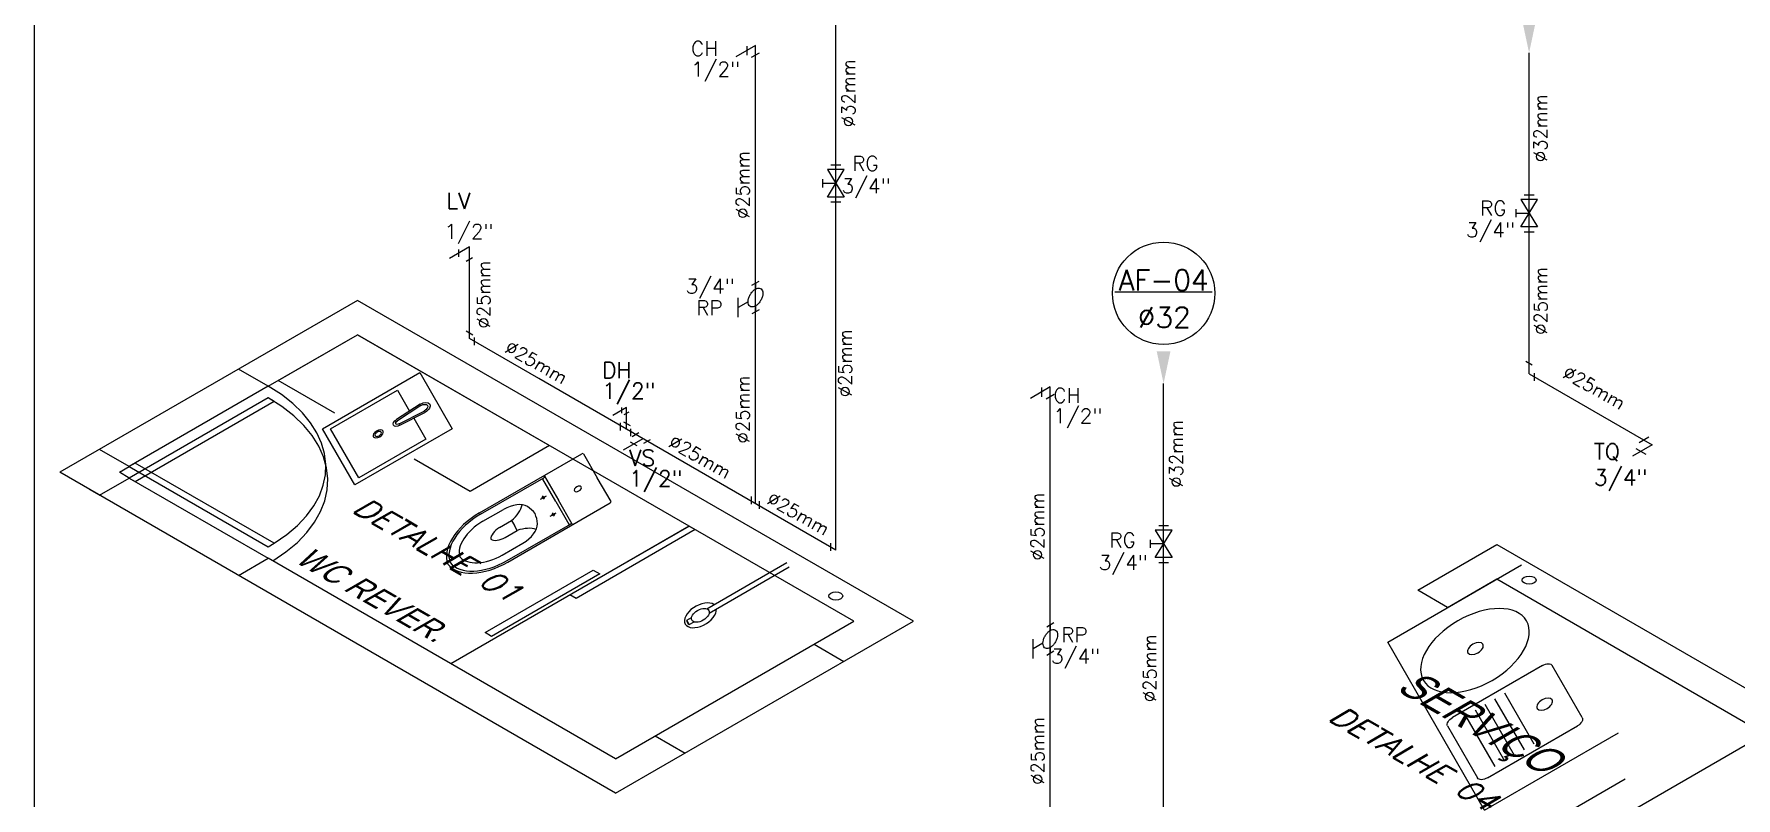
# Model space of a CAD drawing. Header units: millimetres. Extents: x -336 to -33, y -135 to 770.
# Drawn here: x -197.3 to -167.6, y 656.75 to 670.08 of the extents above; entities that cross this region are included whole.
import ezdxf
from ezdxf.enums import TextEntityAlignment as Align

# ---------------------------------------------------------------- set-up
doc = ezdxf.new("R2010")
doc.units = ezdxf.units.MM
doc.header["$LTSCALE"] = 50
doc.header["$MEASUREMENT"] = 0
doc.linetypes.add('CONTINU', pattern=[0])
doc.linetypes.add('HIDDEN2', pattern=[0.1875, 0.125, -0.0625])
doc.layers.get('0').update_dxf_attribs({"linetype": 'CONTINUOUS'})
for name, color, linetype in [('-HIDRO', 8, 'CONTINUOUS'), ('A-PEN-B', 5, 'CONTINUOUS'), ('A-PEN-R', 1, 'CONTINUOUS'), ('A-PEN-Y', 2, 'CONTINUOUS'), ('AF', 5, 'CONTINUOUS'), ('CONEXAO_AG_FRIA', 2, 'CONTINUOUS'), ('CONEXOES', 3, 'CONTINUOUS'), ('CONEXÃO_HIDRÁULICA', 2, 'CONTINUOUS'), ('COTAS01', 7, 'CONTINUOUS'), ('Diametro', 2, 'CONTINUOUS'), ('E-txt-g', 3, 'CONTINUOUS'), ('ESPECIFICAÇÃO02', 7, 'CONTINUOUS'), ('MOB', 251, 'CONTINUOUS'), ('Prumadas_L', 1, 'CONTINUOUS'), ('Prumadas_Q', 3, 'CONTINUOUS'), ('Prumadas_T', 2, 'CONTINUOUS')]:
    doc.layers.add(name, color=color, linetype=linetype)
doc.layers.add('E-Lay-9', color=9, linetype='CONTINUOUS', lineweight=9)
doc.layers.add('E-Txt-W', color=7, linetype='CONTINUOUS', lineweight=20)
doc.styles.add('F2', font='swissc.ttf')
doc.styles.add('REG60', font='romans.shx', dxfattribs={"width": 0.8, "height": 0.15})
doc.styles.add('REG80', font='romans.shx', dxfattribs={"width": 0.8, "height": 0.2})
doc.styles.add('ROMANS', font='romans', dxfattribs={"height": 0.1})

# ---------------------------------------------------------------- blocks, each defined once
blk = doc.blocks.new('TXT-AMB75')
at = {"layer": 'E-txt-g', "style": 'REG80', "width": 0.8, "flags": 8}
blk.add_attdef('TXT', text='', height=0.2, dxfattribs=at).set_placement((0.0055, 0.2964), align=Align.CENTER)
at = {"layer": 'E-Txt-W', "style": 'REG60', "width": 0.8, "flags": 8}
blk.add_attdef('TXT', text='', height=0.15, dxfattribs=at).set_placement((0.0055, 0.0271), align=Align.CENTER)
blk = doc.blocks.new('vaso-s')
at = {"color": 8}
for start, end in [(0, 180), (180, 0)]:
    blk.add_arc((0.08, 0), 0.0143, start, end, dxfattribs=at)
at = {"layer": 'E-Lay-9', "color": 8}
for p, q in [((0, 0.17), (0, 0)), ((0.4256, 0.175), (0.005, 0.175)), ((0.16, 0.17), (0.16, 0.17)), ((0.16, 0.17), (0.16, 0)), ((0.4256, 0.165), (0.165, 0.165)), ((0.17, 0), (0.17, 0.16)), ((0.2013, 0.0479), (0.2013, 0.0722)), ((0.4306, 0.12), (0.3459, 0.12)), ((0.2134, 0.06), (0.1891, 0.06)), ((0.3406, 0.035), (0.3406, 0)), ((0.3906, 0.035), (0.3406, 0.035)), ((0, -0.17), (0, 0)), ((0.16, -0.17), (0.16, 0)), ((0.17, 0), (0.17, -0.1601)), ((0.2134, -0.06), (0.1891, -0.06)), ((0.2013, -0.0479), (0.2013, -0.0722)), ((0.3406, -0.035), (0.3406, 0)), ((0.3906, -0.035), (0.3406, -0.035)), ((0.4306, -0.12), (0.3459, -0.12)), ((0.4256, -0.175), (0.005, -0.175)), ((0.16, -0.17), (0.16, -0.17)), ((0.4256, -0.165), (0.165, -0.165))]:
    blk.add_line(p, q, dxfattribs=at)
for centre in [(0.2013, 0.06), (0.2013, -0.06)]:
    blk.add_circle(centre, 0.005, dxfattribs=at)
for centre, radius, start, end in [((0.005, 0.17), 0.005, 90, 180), ((0.155, 0.17), 0.005, 0, 90), ((0.165, 0.17), 0.00495, 180, 270), ((0.165, 0.16), 0.00495, 0, 90), ((0.4256, -0.015), 0.19, 4.52806, 90), ((0.4256, -0.015), 0.18, 4.78019, 90), ((0.518, -0.015), 0.2624, 163.03545, 176.7233), ((0.3459, 0.0375), 0.0825, 90, 163.03545), ((0.3754, 0.1358), 0.1066, 206.93947, 250.96472), ((0.4306, -0.015), 0.135, 6.37937, 90), ((0.3906, -0.015), 0.05, 17.4576, 90), ((0.518, 0.015), 0.2624, 183.2767, 196.96455), ((0.3754, -0.1358), 0.1066, 109.03528, 153.06053), ((0.3906, 0.015), 0.05, 270, 342.5424), ((0.4256, 0.015), 0.19, 270, 355.47194), ((0.4256, 0.015), 0.18, 270, 355.21981), ((0.4306, 0.015), 0.135, 270, 353.62063), ((0.3459, -0.0375), 0.0825, 196.96455, 270), ((0.005, -0.17), 0.005, 180, 270), ((0.155, -0.17), 0.005, 270, 0), ((0.165, -0.17), 0.00495, 90, 180), ((0.165, -0.1601), 0.00495, 270, 0)]:
    blk.add_arc(centre, radius, start, end, dxfattribs=at)
blk = doc.blocks.new('Chuveiro')
at = {"layer": 'E-Lay-9', "color": 8}
for p, q in [((-0.0311, 0.0156), (-0.3604, 0.0156)), ((0.0509, 0.0156), (0.0311, 0.0156)), ((0.0509, 0.0156), (0.0509, -0.0156)), ((-0.0311, -0.0156), (-0.3604, -0.0156)), ((0.0509, -0.0156), (0.0311, -0.0156))]:
    blk.add_line(p, q, dxfattribs=at)
blk.add_circle((0, 0), 0.0348, dxfattribs=at)
for centre, radius, start, end in [((0, 0), 0.0624, 194.4775, 165.5225), ((0.0093, 0), 0.0444, 339.42663, 20.57337)]:
    blk.add_arc(centre, radius, start, end, dxfattribs=at)
blk = doc.blocks.new('CUBA QUADRADA-flat-4-flat-1')
at = {"layer": 'MOB'}
blk.add_lwpolyline([(0, -0.2), (0.4, -0.2), (0.4, 0.2), (0, 0.2)], close=True, dxfattribs=at)
blk.add_lwpolyline([(0.1, -0.0255), (0.1, -0.175), (0.375, -0.175), (0.375, 0.175), (0.1, 0.175), (0.1, 0.0255)], dxfattribs=at)
for points in [[(0.155, -0.02), (0.055, -0.03, -1), (0.055, 0.03), (0.155, 0.02, -1)], [(0.155, -0.01), (0.055, -0.02, -1), (0.055, 0.02), (0.155, 0.01, -1)]]:
    blk.add_lwpolyline(points, format="xyb", close=True, dxfattribs=at)
for radius in [0.02, 0.0125]:
    blk.add_circle((0.2375, 0), radius, dxfattribs=at)
blk = doc.blocks.new('IsoBlk0')
at = {"layer": '-HIDRO', "linetype": 'Continuous'}
for p, q in [((-0.4555, 1.5361), (-1.5162, 0.4754)), ((1.5244, -0.4438), (-0.4555, 1.5361)), ((-0.7737, 1.0057), (-0.4555, 1.3239)), ((1.3123, -0.4438), (-0.4555, 1.3239)), ((-0.7737, 1.0057), (-0.8798, 1.1118)), ((-0.7737, 1.0057), (-1.2687, 0.5107)), ((-1.2687, 0.5107), (-1.3747, 0.6168)), ((-1.304, 0.4754), (-1.2687, 0.5107)), ((-1.304, 0.4754), (-1.2687, 0.5107)), ((0.4637, -1.5045), (-1.5162, 0.4754)), ((-1.3747, 0.334), (-1.2687, 0.44)), ((-1.2687, 0.44), (-1.304, 0.4754)), ((-1.2687, 0.44), (-0.7737, -0.0549)), ((-1.3747, 0.334), (-1.4101, 0.3693)), ((-0.8798, -0.161), (-0.7737, -0.0549)), ((-0.8798, -0.161), (-0.7737, -0.0549)), ((0.4637, -1.2924), (-0.7737, -0.0549)), ((0.4637, -1.2924), (1.3123, -0.4438)), ((0.4637, -1.5045), (1.5244, -0.4438))]:
    blk.add_line(p, q, dxfattribs=at)
at = {"layer": '-HIDRO'}
blk.add_line((0.7254, 0.1431), (-0.1232, -0.7055), dxfattribs=at)
at = {"layer": '-HIDRO', "linetype": 'HIDDEN2'}
for p, q in [((1.1708, -0.5853), (1.2769, -0.6913)), ((0.6052, -1.151), (0.7112, -1.257))]:
    blk.add_line(p, q, dxfattribs=at)
at = {"layer": '-HIDRO'}
blk.add_lwpolyline([(-0.537, 0.8397), (-0.7383, 1.0411), (-0.4555, 1.3239), (0.2284, 0.64), (-0.0545, 0.3572), (-0.2541, 0.5569)], dxfattribs=at)
for points in [[(-1.2687, 0.44), (-1.2475, 0.4188), (-0.7525, 0.9138), (-0.7737, 0.935)], [(-1.2687, 0.5107), (-0.7737, 0.0158), (-0.7525, 0.037), (-1.2475, 0.532)], [(0.7254, 0.1431), (0.7471, 0.1214), (0.3228, -0.3029), (0.3011, -0.2812)], [(0.3843, -0.1285), (0.4072, -0.1515), (0.0216, -0.5371), (-0.0014, -0.5141)]]:
    blk.add_lwpolyline(points, close=True, dxfattribs=at)
at = {"layer": '-HIDRO', "linetype": 'HIDDEN2'}
for centre, radius, start in [((-1.2691, 0.5103), 0.7007, 317.5089), ((-1.2853, 0.4235), 0.7235, 316.85774)]:
    blk.add_arc(centre, radius, start, 45, dxfattribs=at)
at = {"layer": 'A-PEN-B'}
blk.add_circle((1.2479, -0.2879), 0.025, dxfattribs=at)
at = {"layer": '-HIDRO', "xscale": -1, "rotation": 45}
blk.add_blockref('CUBA QUADRADA-flat-4-flat-1', (-0.1764, 0.9175), dxfattribs=at)
at = {"layer": '-HIDRO', "rotation": 225}
for name, p in [('vaso-s', (0.3984, 0.4418)), ('Chuveiro', (0.7658, -0.4071))]:
    blk.add_blockref(name, p, dxfattribs=at)
at = {"layer": '-HIDRO'}
ref = blk.add_blockref('TXT-AMB75', (-0.5871, -0.4772), dxfattribs=dict(at, xscale=0.7290000000000001, yscale=0.7290000000000001, zscale=0.7290000000000001, rotation=315))
ref.add_attrib('TXT', 'WC REVER.', dxfattribs={"layer": 'E-txt-g', "color": 2, "height": 0.11, "rotation": 315, "style": 'F2'}).set_placement((-0.4307, -0.3279), align=Align.CENTER)
at = {"layer": 'Diametro', "style": 'ROMANS'}
blk.add_text('DETALHE 01', height=0.1, rotation=315, dxfattribs=at).set_placement((-0.1954, -0.0479), align=Align.CENTER)
blk = doc.blocks.new('*U1024', base_point=(2541.5, 289.3))
for p, q in [((2538.2, 302), (2544.9, 302)), ((2535.8, 298.7), (2547.3, 280)), ((2535.8, 280), (2547.3, 298.7)), ((2547.3, 298.7), (2535.8, 298.7)), ((2541.5, 289.3), (2532.6, 289.3)), ((2547.3, 280), (2535.8, 280)), ((2538.2, 276.7), (2544.9, 276.7))]:
    blk.add_line(p, q)
at = {"linetype": 'Continuous'}
blk.add_line((2532.6, 286.6), (2532.6, 292.1), dxfattribs=at)
blk = doc.blocks.new('*U1025', base_point=(2541.5, 283.9))
for p, q in [((2535.4, 277.1), (2535.4, 283.8)), ((2538.6, 275.6), (2544.4, 278.9))]:
    blk.add_line(p, q)
blk = doc.blocks.new('ADH_CXI_RG_A')
for p, q in [((0.0195, 0.0667), (-0.0195, 0.0892)), ((0, 0.078), (0, 0.046)), ((-0.0195, -0.0667), (0.0195, -0.0892)), ((0, -0.046), (0, -0.078)), ((0.0398, -0.023), (0.0937, -0.0541)), ((0.0937, -0.1066), (0.0937, -0.0016))]:
    blk.add_line(p, q)
blk.add_lwpolyline([(0.0398, -0.023, 0.064782), (0.0374, -0.0059, 0.052885), (0.0305, 0.0119, 0.05077), (0.0199, 0.0283, 0.057376), (0.0069, 0.0413, 0.075912), (-0.0069, 0.0493, 0.111921), (-0.0199, 0.0513, 0.1493), (-0.0305, 0.0472, 0.133827), (-0.0374, 0.0373, 0.091621), (-0.0398, 0.023, 0.064782), (-0.0374, 0.0059, 0.052885), (-0.0305, -0.0119, 0.05077), (-0.0199, -0.0283, 0.057376), (-0.0069, -0.0413, 0.075912), (0.0069, -0.0493, 0.111921), (0.0199, -0.0513, 0.1493), (0.0305, -0.0472, 0.133827), (0.0374, -0.0373, 0.091621), (0.0398, -0.023)], format="xyb", close=True)
blk = doc.blocks.new('A$C656368A0')
at = {"layer": 'COTAS01', "color": 8}
for p, q in [((0, 1.1964), (0, 0)), ((0, 1.1964), (0.5505, 1.1964)), ((0.1097, 0.997), (0.1097, 0.6345)), ((0.1497, 0.997), (0.1497, 0.6345)), ((0.1897, 0.997), (0.1897, 0.6345)), ((0.2298, 0.997), (0.2298, 0.6345)), ((0.2698, 0.997), (0.2698, 0.6345)), ((0, 0), (0.5505, 0))]:
    blk.add_line(p, q, dxfattribs=at)
for centre in [(0.3736, 0.8158), (0.2591, 0.3053)]:
    blk.add_circle(centre, 0.0307, dxfattribs=at)
at = {"layer": 'ESPECIFICAÇÃO02', "color": 8}
blk.add_lwpolyline([(0.4658, 0.6329, -0.414214), (0.4357, 0.6029), (0.0655, 0.6029, -0.414214), (0.0354, 0.6329), (0.0354, 1.0032, -0.414214), (0.0655, 1.0332), (0.4357, 1.0332, -0.414214), (0.4658, 1.0032)], format="xyb", close=True, dxfattribs=at)
blk.add_circle((0.2541, 0.3149), 0.212, dxfattribs=at)
blk = doc.blocks.new('IsoBlk4')
at = {"layer": '-HIDRO'}
blk.add_line((-0.3474, 0.7251), (-0.0655, 1.007), dxfattribs=at)
at = {"layer": '-HIDRO', "linetype": 'Continuous'}
for p, q in [((-0.0655, 1.007), (0.9952, -0.0536)), ((-0.2414, 0.619), (-0.0655, 0.7949)), ((-0.0655, 0.7949), (0.8891, -0.1597)), ((-0.2414, 0.619), (-0.3474, 0.7251)), ((0.0359, -1.0129), (0.9952, -0.0536)), ((0.3913, -0.4403), (-0.0727, -0.9043)), ((-0.0727, -0.9043), (0.0359, -1.0129))]:
    blk.add_line(p, q, dxfattribs=at)
at = {"layer": 'A-PEN-B'}
blk.add_circle((0.049, 0.7881), 0.025, dxfattribs=at)
at = {"layer": '-HIDRO', "ltscale": 0.35, "xscale": -1, "rotation": 225}
blk.add_blockref('A$C656368A0', (-0.4547, 0.4057), dxfattribs=at)
at = {"layer": '-HIDRO'}
ref = blk.add_blockref('TXT-AMB75', (-0.3198, -0.3031), dxfattribs=dict(at, xscale=0.7290000000000001, yscale=0.7290000000000001, zscale=0.7290000000000001, rotation=315))
ref.add_attrib('TXT', 'SERVIÇO', dxfattribs={"layer": 'E-txt-g', "color": 2, "height": 0.1458, "rotation": 315, "style": 'F2'}).set_placement((-0.1635, -0.1537), align=Align.CENTER)
at = {"layer": 'Diametro', "style": 'ROMANS'}
blk.add_text('DETALHE 04', height=0.1, rotation=315, dxfattribs=at).set_placement((-0.3872, -0.3564), align=Align.CENTER)
blk = doc.blocks.new('*U1027', base_point=(2541.5, 289.3))
for p, q in [((2538.2, 302), (2544.9, 302)), ((2535.8, 298.7), (2547.3, 280)), ((2535.8, 280), (2547.3, 298.7)), ((2547.3, 298.7), (2535.8, 298.7)), ((2541.5, 289.3), (2532.6, 289.3)), ((2547.3, 280), (2535.8, 280)), ((2538.2, 276.7), (2544.9, 276.7))]:
    blk.add_line(p, q)
at = {"linetype": 'Continuous'}
blk.add_line((2532.6, 286.6), (2532.6, 292.1), dxfattribs=at)
blk = doc.blocks.new('Cuba coz')
at = {"color": 8}
blk.add_line((7.5, -4.5), (7.5, -2.41), dxfattribs=at)
for points in [[(13.41, -6.5), (13.41, -20, 0.414214), (17.41, -24), (44.41, -24, 0.414214), (48.41, -20), (48.41, 20, 0.414214), (44.41, 24), (17.41, 24, 0.414214), (13.41, 20), (13.41, 0.74)], [(6.7, 1.75), (6, 1.75, 0.546464), (4.41, -0.73, -0.10784), (4.5, -1.15), (4.5, -5.5)], [(11.72, 2.5), (7.96, 2.5, 0.133256), (7.32, 2.33, 0.106756), (6.71, 1.77, 0.082828), (6.34, 0.99, 0.071352), (6.19, 0, 0.071352), (6.34, -0.99, 0.082828), (6.71, -1.77, 0.106756), (7.32, -2.33, 0.133256), (7.96, -2.5), (11.72, -2.5)], [(4.41, -0.73, 0.293273), (6, -1.75), (6.7, -1.75)], [(13.41, -1), (13.41, -4.5, 0.414214)]]:
    blk.add_lwpolyline(points, format="xyb", dxfattribs=at)
for points in [[(11.72, -2.5, 0.133256), (12.36, -2.33, 0.106756), (12.97, -1.77, 0.082828), (13.35, -0.99, 0.071352), (13.49, 0, 0.071352), (13.35, 0.99, 0.082828), (12.97, 1.77, 0.106756), (12.36, 2.33, 0.133256), (11.72, 2.5, 0.133256), (11.08, 2.33, 0.106756), (10.47, 1.77, 0.082828), (10.1, 0.99, 0.071352), (9.95, 0, 0.071352), (10.1, -0.99, 0.082828), (10.47, -1.77, 0.106756), (11.08, -2.33, 0.133256)], [(12.47, 0.75, 0.133256), (12.28, 0.7, 0.106756), (12.1, 0.53, 0.082828), (11.98, 0.3, 0.071352), (11.94, 0, 0.071352), (11.98, -0.3, 0.082828), (12.1, -0.53, 0.106756), (12.28, -0.7, 0.133256), (12.47, -0.75, 0.133256), (12.66, -0.7, 0.106756), (12.85, -0.53, 0.082828), (12.96, -0.3, 0.071352), (13, 0, 0.071352), (12.96, 0.3, 0.082828), (12.85, 0.53, 0.106756), (12.66, 0.7, 0.133256)], [(6, -6.5), (23, -6.5, 1), (23, -4.5), (6, -4.5, 1)]]:
    blk.add_lwpolyline(points, format="xyb", close=True, dxfattribs=at)
for radius in [3, 1.75]:
    blk.add_circle((30.91, 0), radius, dxfattribs=at)
for centre, radius, start, end in [((6, 0), 3.5, 45.58469, 244.62307), ((6, -5.5), 1.5, 41.81031, 318.18969), ((6, 0), 3.5, 295.37693, 314.41531), ((23, -5.5), 1.25, 233.1301, 126.8699)]:
    blk.add_arc(centre, radius, start, end, dxfattribs=at)
blk = doc.blocks.new('IsoBlk7')
at = {"layer": '-HIDRO', "linetype": 'Continuous'}
for p, q in [((1.7291, -0.686), (-0.6793, 1.7225)), ((-0.3497, 1.1808), (-0.7854, 1.6164)), ((1.517, -0.686), (-0.3497, 1.1808)), ((0.0038, -0.0213), (0.2636, 0.0678)), ((0.4281, -0.4455), (0.5221, -0.1906)), ((1.0928, -1.1102), (0.4988, -0.5163)), ((0.9867, -1.2163), (1.517, -0.686)), ((1.0928, -1.3224), (1.7291, -0.686)), ((1.0928, -1.3224), (0.9867, -1.2163))]:
    blk.add_line(p, q, dxfattribs=at)
for points in [[(-0.3497, -0.2334), (-1.0569, 0.4737), (-0.3497, 1.1808), (0.3574, 0.4737)], [(-0.3497, -0.092), (-0.9154, 0.4737), (-0.3497, 1.0394), (0.2159, 0.4737)], [(0.923, -0.092), (0.3574, 0.4737), (-0.1376, -0.0213), (0.4281, -0.587)], [(0.7816, -0.092), (0.3574, 0.3323), (0.0038, -0.0213), (0.4281, -0.4455)], [(0.7012, -0.0115), (0.4427, 0.2469), (0.2636, 0.0678), (0.5221, -0.1906)]]:
    blk.add_lwpolyline(points, close=True, dxfattribs=at)
at = {"layer": '-HIDRO', "linetype": 'CONTINU'}
blk.add_lwpolyline([(1.0928, -1.1102), (0.4988, -0.5163), (0.923, -0.092), (1.517, -0.686)], close=True, dxfattribs=at)
at = {"layer": '-HIDRO', "rotation": 225}
blk.add_blockref('Chuveiro', (-0.2308, 0.5522), dxfattribs=at)
at = {"layer": '-HIDRO', "xscale": -0.01000000000021828, "yscale": 0.01000000000021828, "zscale": 0.01, "rotation": 45}
blk.add_blockref('Cuba coz', (1.2466, -0.4511, -6.3346), dxfattribs=at)
at = {"layer": 'Diametro', "style": 'ROMANS'}
blk.add_text('DETALHE 06', height=0.1, rotation=315, dxfattribs=at).set_placement((-0.6819, -0.2893), align=Align.CENTER)

msp = doc.modelspace()

# ---------------------------------------------------------------- linework, layer by layer
at = {"layer": 'A-PEN-R'}
msp.add_line((-197.302, 695.636), (-197.302, 646.989), dxfattribs=at)
at = {"layer": 'A-PEN-Y'}
for p, q in [((-189.758, 664.901), (-189.643, 664.834)), ((-189.621, 664.786), (-189.621, 664.653)), ((-187.07, 663.298), (-187.07, 663.165)), ((-187.015, 663.317), (-186.899, 663.25)), ((-186.778, 662.895), (-186.894, 662.961)), ((-186.893, 663.196), (-186.893, 663.063)), ((-186.862, 663.06), (-186.746, 663.127)), ((-186.658, 662.942), (-186.542, 663.009)), ((-169.118, 663.047), (-169.291, 662.947)), ((-169.345, 662.851), (-169.172, 662.751)), ((-184.787, 662.011), (-184.787, 661.877)), ((-184.645, 661.929), (-184.645, 661.795)), ((-183.402, 661.196), (-183.402, 661.062))]:
    msp.add_line(p, q, dxfattribs=at)
at = {"layer": 'AF'}
for p, q in [((-183.31, 661.076), (-183.31, 670.276)), ((-184.711, 669.885), (-185.057, 669.685)), ((-184.711, 661.885), (-184.711, 669.885)), ((-171.21, 664.154), (-171.21, 669.754)), ((-171.21, 664.154), (-171.21, 669.754)), ((-189.703, 666.367), (-190.05, 666.167)), ((-189.703, 664.767), (-189.703, 666.367)), ((-171.21, 664.154), (-169.062, 662.915)), ((-183.31, 661.076), (-188.495, 664.07)), ((-179.567, 663.925), (-179.913, 663.725)), ((-179.567, 655.925), (-179.567, 663.925)), ((-177.589, 654.784), (-177.589, 663.984)), ((-186.96, 663.568), (-187.202, 663.428)), ((-186.96, 663.183), (-186.96, 663.568)), ((-186.677, 663.02), (-187.023, 662.82)), ((-169.062, 662.915), (-169.408, 662.715)), ((-169.062, 662.915), (-169.408, 662.715))]:
    msp.add_line(p, q, dxfattribs=at)
at = {"layer": 'AF', "color": 5, "linetype": 'Continuous'}
msp.add_line((-188.495, 664.07), (-189.703, 664.767), dxfattribs=at)
at = {"layer": 'CONEXOES', "color": 2}
for p, q in [((-187.046, 663.468), (-187.046, 663.568)), ((-187.003, 663.443), (-186.916, 663.493))]:
    msp.add_line(p, q, dxfattribs=at)
at = {"layer": 'CONEXÃO_HIDRÁULICA'}
for p, q in [((-189.891, 666.196), (-189.891, 666.325)), ((-189.759, 666.119), (-189.647, 666.184)), ((-171.154, 664.303), (-171.266, 664.368)), ((-171.113, 664.034), (-171.113, 664.163))]:
    msp.add_line(p, q, dxfattribs=at)
at = {"layer": 'Prumadas_L'}
msp.add_line((-178.438, 665.582), (-176.741, 665.582), dxfattribs=at)
for points in [[(-171.21, 669.754), (-171.33, 670.318), (-171.09, 670.318)], [(-177.589, 663.984), (-177.709, 664.547), (-177.469, 664.547)]]:
    msp.add_solid(points, dxfattribs=at)
at = {"layer": 'Prumadas_Q'}
msp.add_circle((-177.589, 665.559), 0.893, dxfattribs=at)

# ---------------------------------------------------------------- block references
at = {"layer": 'AF', "color": 5, "linetype": 'Continuous', "xscale": 4.898979485732712, "yscale": 2.828427124842237, "zscale": 4.898979485732712}
for name, p in [('IsoBlk7', (-166.13, 672.787)), ('IsoBlk0', (-189.424, 661.091)), ('IsoBlk4', (-171.45, 658.325))]:
    msp.add_blockref(name, p, dxfattribs=at)
at = {"layer": 'CONEXAO_AG_FRIA'}
for name, p, xscale, yscale, zscale in [('*U1025', (-184.711, 669.876), 0.02400000000125146, 0.02399999999988722, 2.4), ('*U1024', (-183.31, 667.476), 0.02560000000084983, 0.02559999999994034, 2.56), ('*U1027', (-171.21, 666.954), 0.02560000000084983, 0.02559999999994034, 2.56), ('*U1025', (-179.567, 663.917), 0.02400000000125146, 0.02399999999988722, 2.4), ('*U1024', (-177.589, 661.184), 0.02560000000084983, 0.02559999999994034, 2.56)]:
    msp.add_blockref(name, p, dxfattribs=dict(at, xscale=xscale, yscale=yscale, zscale=zscale))
at = {"layer": 'CONEXÃO_HIDRÁULICA', "xscale": -3.200000000000728, "yscale": 3.199999999999818, "zscale": 3.2}
for p in [(-184.711, 665.485), (-179.567, 659.526)]:
    msp.add_blockref('ADH_CXI_RG_A', p, dxfattribs=at)

# ---------------------------------------------------------------- texts
at = {"layer": 'CONEXAO_AG_FRIA', "style": 'ROMANS'}
for s, height, p in [('CH', 0.256, (-185.835, 669.7)), ('1/2"', 0.256, (-185.835, 669.34)), ('RG', 0.256, (-183.023, 667.696)), ('3/4"', 0.256, (-183.209, 667.304)), ('LV', 0.28, (-190.104, 667.03)), ('RG', 0.256, (-172.066, 666.915)), ('3/4"', 0.256, (-172.313, 666.537)), ('1/2"', 0.256, (-190.139, 666.51)), ('3/4"', 0.256, (-185.93, 665.554)), ('RP', 0.256, (-185.745, 665.176)), ('DH', 0.28, (-187.388, 664.076)), ('1/2"', 0.28, (-187.388, 663.716)), ('CH', 0.256, (-179.513, 663.65)), ('1/2"', 0.256, (-179.513, 663.29)), ('VS', 0.28, (-186.917, 662.547)), ('TQ', 0.28, (-170.079, 662.656)), ('1/2"', 0.28, (-186.917, 662.187)), ('3/4"', 0.28, (-170.079, 662.206)), ('RG', 0.256, (-178.534, 661.125)), ('3/4"', 0.256, (-178.72, 660.733)), ('RP', 0.256, (-179.376, 659.471)), ('3/4"', 0.256, (-179.552, 659.096))]:
    msp.add_text(s, height=height, dxfattribs=at).set_placement(p)
at = {"layer": 'Diametro', "style": 'ROMANS'}
for s, rotation, p in [('%%C32mm', 90, (-182.974, 669.052)), ('%%C32mm', 90, (-170.897, 668.439)), ('%%C25mm', 90, (-184.818, 667.449)), ('%%C25mm', 90, (-189.34, 665.536)), ('%%C25mm', 90, (-170.892, 665.425)), ('%%C25mm', 90, (-183.032, 664.337)), ('%%C25mm', 330, (-188.594, 664.254)), ('%%C25mm', 330, (-170.133, 663.813)), ('%%C25mm', 90, (-184.816, 663.532)), ('%%C32mm', 90, (-177.253, 662.759)), ('%%C25mm', 330, (-185.738, 662.605)), ('%%C25mm', 330, (-184.021, 661.613)), ('%%C25mm', 90, (-179.674, 661.49)), ('%%C25mm', 90, (-177.716, 659.015)), ('%%C25mm', 90, (-179.672, 657.573))]:
    msp.add_text(s, height=0.2304, rotation=rotation, dxfattribs=at).set_placement(p, align=Align.CENTER)
at = {"layer": 'Prumadas_T', "style": 'ROMANS'}
for s, p in [('AF-04', (-177.589, 665.608)), ('%%C32', (-177.577, 664.959))]:
    msp.add_text(s, height=0.36, dxfattribs=at).set_placement(p, align=Align.CENTER)

doc.saveas('drawing.dxf')
